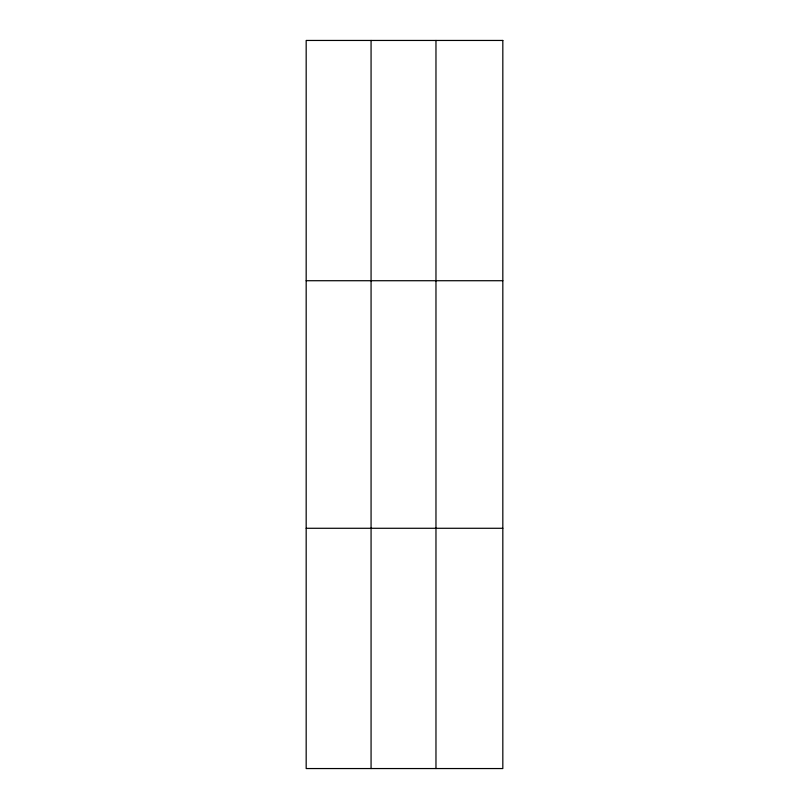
<?xml version="1.0" encoding="UTF-8"?>
<svg xmlns="http://www.w3.org/2000/svg" width="809" height="809" viewBox="0 0 809 809"><rect width="100%" height="100%" fill="white"/><g stroke="black" fill="none" stroke-linecap="round" stroke-linejoin="round"><path stroke-width="1.21" d="M371.068 768.55L371.068 40.45M435.97 768.55L435.97 40.45M306.176 280.723L502.824 280.723M306.176 528.277L502.824 528.277M502.824 40.45L502.824 768.55L306.176 768.55L306.176 40.45L502.824 40.45"/></g></svg>
